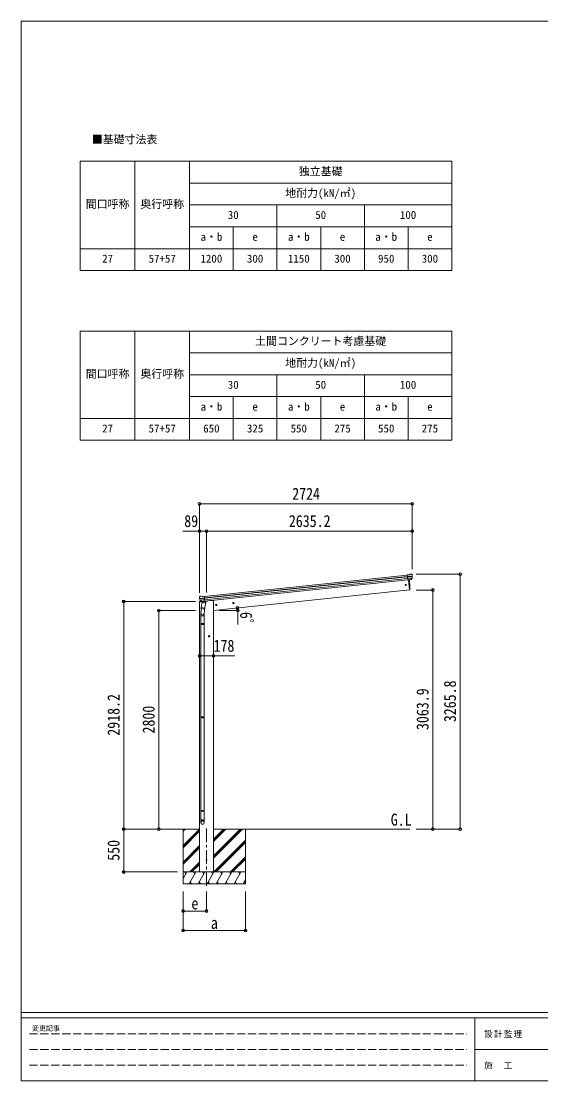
# Model space of a CAD drawing. Units: millimetres at full size, sheet at 1:35. Extents: x -9837 to 9837, y -6790 to 6790.
# Drawn here: x -9837 to -3180, y -6790 to 6790 of the extents above; entities that cross this region are included whole.
import ezdxf
from ezdxf.enums import TextEntityAlignment as Align

# ---------------------------------------------------------------- set-up
doc = ezdxf.new("R2010")
doc.units = ezdxf.units.MM
doc.header["$LTSCALE"] = 35
doc.header["$PDMODE"] = 32
doc.header["$PDSIZE"] = 35
doc.linetypes.add('CHAIN1', pattern=[8, 5, -1, 1, -1])
doc.linetypes.add('DASHED3', pattern=[4, 3, -1])
for name, color, linetype, lineweight in [('0-0_0', 7, 'Continuous', 9), ('0-1_本体', 5, 'CHAIN1', 9), ('0-3_ELV2', 4, 'Continuous', 9), ('0-6_OTH_LINE', 6, 'Continuous', 9), ('0-9_OUTLINE', 7, 'Continuous', 9), ('0-E_DET2', 7, 'Continuous', 18), ('F-0_240', 7, 'Continuous', 9)]:
    doc.layers.add(name, color=color, linetype=linetype, lineweight=lineweight)
doc.layers.add('0-7_SHAPE', color=7, linetype='Continuous')
doc.styles.add('ＭＳ ゴシック', font='')
doc.styles.get('ＭＳ ゴシック').set_extended_font_data('MS Gothic')

msp = doc.modelspace()

# ---------------------------------------------------------------- linework, layer by layer
at = {"layer": '0-0_0'}
for p, q in [((-8003.34, -3563.91), (-7552.2, -3563.91)), ((-7763.2, -3563.91), (-7763.2, -4263.91)), ((-7763.2, -3591.29), (-7735.82, -3563.91)), ((-7763.2, -3577.15), (-7749.96, -3563.91)), ((-7763.2, -3775.13), (-7552.2, -3564.14)), ((-7763.2, -3789.28), (-7552.2, -3578.28)), ((-7763.2, -3803.42), (-7552.2, -3592.42)), ((-7374.2, -3563.91), (-4856.75, -3563.91)), ((-7374.2, -3934.92), (-7003.19, -3563.91)), ((-7374.2, -3906.63), (-7031.47, -3563.91)), ((-7374.2, -3920.78), (-7017.33, -3563.91)), ((-7374.2, -3722.79), (-7215.32, -3563.91)), ((-7374.2, -3708.64), (-7229.46, -3563.91)), ((-7374.2, -3694.5), (-7243.61, -3563.91)), ((-6963.2, -3563.91), (-6963.2, -4263.91)), ((-7763.2, -3987.27), (-7552.2, -3776.27)), ((-7763.2, -4001.41), (-7552.2, -3790.41)), ((-7369.34, -4113.91), (-6963.2, -3707.77)), ((-7355.2, -4113.91), (-6963.2, -3721.91)), ((-7341.06, -4113.91), (-6963.2, -3736.05)), ((-7763.2, -4015.55), (-7552.2, -3804.55)), ((-7157.21, -4113.91), (-6963.2, -3919.9)), ((-7143.07, -4113.91), (-6963.2, -3934.04)), ((-7677.71, -4113.91), (-7552.2, -3988.4)), ((-7663.57, -4113.91), (-7552.2, -4002.54)), ((-7649.43, -4113.91), (-7552.2, -4016.68)), ((-7128.93, -4113.91), (-6963.2, -3948.18)), ((-6963.2, -4113.91), (-7763.2, -4113.91)), ((-7763.2, -4197.74), (-7714.8, -4113.91)), ((-7729.8, -4139.89), (-7744.8, -4113.91)), ((-7685.94, -4263.91), (-7599.33, -4113.91)), ((-7614.34, -4139.89), (-7629.34, -4113.91)), ((-7570.47, -4263.91), (-7483.86, -4113.91)), ((-7498.86, -4139.89), (-7513.87, -4113.91)), ((-7455, -4263.91), (-7368.39, -4113.91)), ((-7383.39, -4139.89), (-7398.4, -4113.91)), ((-7339.53, -4263.91), (-7252.92, -4113.91)), ((-7267.92, -4139.89), (-7282.92, -4113.91)), ((-7224.06, -4263.91), (-7137.45, -4113.91)), ((-7167.45, -4113.91), (-7152.45, -4139.89)), ((-7108.59, -4263.91), (-7021.98, -4113.91)), ((-7036.98, -4139.89), (-7051.98, -4113.91)), ((-7763.2, -4263.91), (-6963.2, -4263.91)), ((-7670.94, -4237.93), (-7655.94, -4263.91)), ((-7555.47, -4237.93), (-7540.47, -4263.91)), ((-7440, -4237.93), (-7425, -4263.91)), ((-7324.53, -4237.93), (-7309.53, -4263.91)), ((-7209.06, -4237.93), (-7194.06, -4263.91)), ((-7093.59, -4237.93), (-7078.59, -4263.91)), ((-6993.12, -4263.91), (-6963.2, -4212.1)), ((-6978.12, -4237.93), (-6963.2, -4263.76))]:
    msp.add_line(p, q, dxfattribs=at)
at = {"layer": '0-1_本体'}
msp.add_line((-7463.2, -3554.92), (-7463.2, -4314.13), dxfattribs=at)
at = {"layer": '0-3_ELV2'}
for p, q in [((-7492.29, -581.9), (-4890.55, -308.45)), ((-7490.31, -600.8), (-4888.56, -327.34)), ((-7489.88, -604.98), (-4888.12, -331.52)), ((-7487.78, -624.84), (-4886.03, -351.38)), ((-4884.27, -368.12), (-7486.02, -641.57)), ((-4864.23, -303.67), (-4890.75, -306.46)), ((-4883.97, -371.01), (-4890.75, -306.46)), ((-4888.6, -326.99), (-4828.86, -320.71)), ((-4828.38, -326.58), (-4887.98, -332.84)), ((-4829.22, -343.33), (-4886.25, -349.33)), ((-4830.61, -347.99), (-4885.78, -353.79)), ((-4840.62, -366.23), (-4883.99, -370.78)), ((-4883.97, -371.01), (-4874.02, -369.96)), ((-4877.09, -370.29), (-4863.7, -497.68)), ((-4874.02, -369.96), (-4873.75, -370.03)), ((-4873.75, -370.03), (-4848.42, -367.37)), ((-4864.23, -303.67), (-4852.63, -296.7)), ((-4851.4, -296.29), (-4837.92, -294.87)), ((-4848.42, -367.37), (-4848.17, -367.25)), ((-4848.17, -367.25), (-4840.48, -366.44)), ((-4839.17, -364.57), (-4829.72, -346.27)), ((-4838.11, -365), (-4827.99, -346.74)), ((-4834.25, -295.96), (-4834.25, -295.96)), ((-4834.25, -295.96), (-4829.07, -300.15)), ((-4827.68, -303.85), (-4827.99, -302)), ((-4863.7, -497.68), (-7374.2, -761.54)), ((-4863.7, -497.68), (-4861.65, -497.39)), ((-7554.45, -649.07), (-7555.35, -655.9)), ((-7555.35, -655.9), (-7521.62, -652.35)), ((-7554.74, -590.48), (-7554.82, -588.6)), ((-7553.45, -585.71), (-7554.15, -586.57)), ((-7549.96, -581.39), (-7553.45, -585.71)), ((-7552.2, -4113.91), (-7552.2, -655.57)), ((-7534.94, -644.7), (-7551.79, -646.47)), ((-7490.35, -600.44), (-7550.09, -606.72)), ((-7549.96, -581.39), (-7549.95, -581.39)), ((-7549.33, -612.56), (-7489.73, -606.3)), ((-7546.6, -579.56), (-7546.59, -579.56)), ((-7531.82, -648.12), (-7545.52, -632.36)), ((-7545.03, -628.77), (-7488, -622.78)), ((-7530.88, -647.48), (-7543.93, -631.55)), ((-7542.7, -633.04), (-7487.53, -627.25)), ((-7521.52, -648.23), (-7529.21, -649.04)), ((-7529.12, -648.8), (-7485.74, -644.24)), ((-7528.37, -649.04), (-7526.81, -648.88)), ((-7526.81, -648.88), (-7489.27, -644.93)), ((-7521.25, -648.29), (-7521.52, -648.23)), ((-7495.92, -645.63), (-7521.25, -648.29)), ((-7519.03, -582.7), (-7492.5, -579.91)), ((-7495.66, -645.51), (-7495.92, -645.63)), ((-7485.72, -644.46), (-7495.66, -645.51)), ((-7485.72, -644.46), (-7492.5, -579.91)), ((-7489.27, -644.93), (-7487.7, -644.77)), ((-7481.6, -648.15), (-7452.33, -645.07)), ((-7447.48, -637.52), (-7447.9, -640.75)), ((-7416.7, -634.91), (-7447.56, -638.15)), ((-7374.2, -634.91), (-7416.7, -634.91)), ((-7374.2, -4113.91), (-7374.2, -634.91)), ((-7119.48, -659.85), (-7125.55, -664.26)), ((-7112.62, -662.91), (-7119.48, -659.85)), ((-7117.91, -674.78), (-7111.84, -670.37)), ((-7111.84, -670.37), (-7112.62, -662.91)), ((-7338.27, -682.85), (-7344.34, -687.26)), ((-7331.42, -685.9), (-7338.27, -682.85)), ((-7336.7, -697.78), (-7330.63, -693.37)), ((-7330.63, -693.37), (-7331.42, -685.9)), ((-7430.7, -1085.95), (-7437.2, -1089.7)), ((-7424.2, -1089.7), (-7430.7, -1085.95)), ((-7437.2, -1089.7), (-7437.2, -1097.21)), ((-7437.2, -1097.21), (-7430.7, -1100.96))]:
    msp.add_line(p, q, dxfattribs=at)
for points in [[(-7533.11, -578.15), (-7533.11, -578.15), (-7546.59, -579.56)], [(-7519.03, -582.7), (-7531.82, -578.29), (-7531.82, -578.29)], [(-7125.55, -664.26), (-7124.76, -671.73), (-7117.91, -674.78)], [(-7344.34, -687.26), (-7343.56, -694.73), (-7336.7, -697.78)], [(-7430.7, -1100.96), (-7424.2, -1097.21), (-7424.2, -1089.7)]]:
    msp.add_lwpolyline(points, dxfattribs=at)
for centre, radius in [((-4910.49, -435.13), 6.5), ((-7118.69, -667.32), 8.5), ((-7118.69, -667.32), 7.7), ((-7118.69, -667.32), 6.5), ((-7337.49, -690.31), 8.5), ((-7337.49, -690.31), 7.7), ((-7337.49, -690.31), 6.5), ((-7430.7, -1093.46), 8.5), ((-7430.7, -1093.46), 7.7), ((-7430.7, -1093.46), 6.5), ((-7463.2, -3963.91), 4.5)]:
    msp.add_circle(centre, radius, dxfattribs=at)
for centre, radius, start, end in [((-5758.3, -457.47), 900, 357.63919, 5.64987), ((-4851.09, -299.27), 3, 96.02369, 120.97631), ((-4840.73, -363.55), 2.99, 285.2717, 331.00739), ((-4837.4, -299.84), 5, 51.04426, 95.95574), ((-5021.24, -325.5), 192.44, 1.4271, 6.57578), ((-4832.38, -344.89), 3, 332.69111, 354.20009), ((-5028.58, -324.96), 200.2, 354.20009, 359.53883), ((-4783.59, -318.6), 45.32, 182.67122, 185.64518), ((-4828.19, -327.91), 1.35, 95.1605, 97.91927), ((-4825.59, -326.36), 2.74, 179.02151, 184.43412), ((-4830.62, -345.29), 3, 331, 354.13916), ((-5028.58, -324.96), 202, 354.13916, 6), ((-4862.06, -494.42), 3, 278, 357.63919), ((-7353.85, -569.36), 202, 186, 197.86084), ((-7551.48, -649.46), 3, 96, 172.5), ((-7360.91, -571.41), 192.44, 185.42422, 190.5729), ((-7594.81, -614.07), 45.32, 6.35482, 9.32878), ((-7546.07, -584.54), 5, 96.04426, 140.95574), ((-7552.11, -612.93), 2.74, 7.56588, 12.97849), ((-7549.24, -613.91), 1.35, 94.08073, 96.8395), ((-7353.85, -569.36), 200.2, 192.46117, 197.79991), ((-7543.26, -630.4), 3, 197.86084, 221), ((-7541.61, -629.64), 3, 197.79991, 219.30889), ((-7532.8, -581.13), 3, 71.02369, 95.97631), ((-7529.56, -646.16), 2.99, 220.99261, 266.7283), ((-7528.42, -648.54), 0.5, 240.73754, 276), ((-7487.75, -644.27), 0.5, 276, 311.26246), ((-7452.86, -640.1), 5, 276, 352.5)]:
    msp.add_arc(centre, radius, start, end, dxfattribs=at)
for centre, major_axis, ratio, start_param, end_param in [((-4840.93, -363.25), (-0.11, 3), 0.642905, 3.24593831, 4.20392797), ((-4840.8, -363.45), (1.66, -2.51), 0.997631, 5.80419048, 5.89294842), ((-4840.87, -363.34), (3.53, -2.11), 0.650902, 5.25614477, 5.32895537), ((-4838.5, -362.99), (1.08, 3.13), 0.040856, 2.11350352, 2.14162489), ((-4829.94, -303.46), (-0.87, 5.91), 0.020485, 0.67143203, 1.56913061), ((-4835.34, -298.94), (5.88, -1.31), 0.24881, 0.46058498, 0.46410383), ((-4830.96, -302.48), (-2.34, 1.9), 0.995767, 3.98597162, 4.71238898), ((-5026.27, -346.91), (-20.92, 199.05), 0.994373, 4.71137894, 4.7277536), ((-7551.82, -588.46), (1.9, 2.34), 0.995767, 1.57079633, 2.29721369), ((-7548.27, -584.08), (-5.48, -2.51), 0.24881, 5.81908147, 5.82260033), ((-7552.61, -589.62), (-0.38, 5.97), 0.020485, 4.7140547, 5.61175327), ((-7351.54, -591.31), (-20.92, 199.05), 0.994373, 1.55543171, 1.57180637), ((-7531.87, -646.08), (-1.71, 2.84), 0.040856, 4.14156042, 4.16968179), ((-7529.43, -645.82), (-0.51, 2.96), 0.642905, 2.07925734, 3.03724699), ((-7529.47, -645.93), (-3.02, -2.79), 0.650902, 0.95422993, 1.02704053), ((-7529.52, -646.05), (-1.1, -2.8), 0.997631, 0.39023689, 0.47899483), ((-7351.54, -591.31), (-20.92, 199.05), 0.994373, 4.71137894, 4.7277536)]:
    msp.add_ellipse(centre, major_axis=major_axis, ratio=ratio, start_param=start_param, end_param=end_param, dxfattribs=at)
at = {"layer": '0-6_OTH_LINE'}
for p, q in [((-7552.2, 603.15), (-7552.2, -537.93)), ((-7552.2, 603.15), (-4827.95, 603.15)), ((-4827.95, 603.15), (-4827.95, -234.03)), ((-7552.2, 254.15), (-7765.73, 254.15)), ((-7463.2, 254.15), (-7552.2, 254.15)), ((-7552.2, 254.15), (-7552.2, -234.03)), ((-7463.2, 254.15), (-7463.2, -529.76)), ((-4827.95, 254.15), (-7463.2, 254.15)), ((-4827.95, 254.15), (-4827.95, -234.03)), ((-4213.96, -298.11), (-4777.82, -298.11)), ((-4213.96, -298.11), (-4213.96, -3563.91)), ((-4564.96, -500.01), (-4777.82, -500.01)), ((-4564.96, -500.01), (-4564.96, -3563.91)), ((-8524.45, -3563.91), (-8524.45, -645.71)), ((-8524.45, -645.71), (-7602.7, -645.71)), ((-8075.45, -3563.91), (-8075.45, -763.91)), ((-8075.45, -763.91), (-7602.7, -763.91)), ((-7374.2, -1343.46), (-7552.2, -1343.46)), ((-8524.45, -3563.91), (-7834.06, -3563.91)), ((-8524.45, -4113.91), (-8524.45, -3563.91)), ((-8075.45, -3563.91), (-7834.06, -3563.91)), ((-4564.96, -3563.91), (-4777.82, -3563.91)), ((-4213.96, -3563.91), (-4777.82, -3563.91)), ((-8524.45, -4113.91), (-7834.06, -4113.91)), ((-7763.2, -4863.91), (-7763.2, -4364.91)), ((-7763.2, -4613.91), (-7763.2, -4364.91)), ((-7463.2, -4613.91), (-7463.2, -4364.91)), ((-6963.2, -4863.91), (-6963.2, -4364.91)), ((-7763.2, -4613.91), (-7463.2, -4613.91)), ((-7763.2, -4863.91), (-6963.2, -4863.91))]:
    msp.add_line(p, q, dxfattribs=at)
at = {"layer": '0-6_OTH_LINE', "lineweight": 18}
for p, q in [((-7062.05, -761.54), (-7299.84, -761.54)), ((-7062.05, -761.54), (-7062.05, -943.04)), ((-7374.2, -1343.46), (-7102.16, -1343.46))]:
    msp.add_line(p, q, dxfattribs=at)
at = {"layer": '0-6_OTH_LINE'}
msp.add_arc((-7299.84, -761.54), 237.79, 0, 7.8733, dxfattribs=at)
for p in [(-7552.2, 603.15), (-4827.95, 603.15), (-7552.2, 254.15), (-7463.2, 254.15), (-4827.95, 254.15), (-4213.96, -298.11), (-4564.96, -500.01), (-8524.45, -645.71), (-8075.45, -763.91), (-7064.29, -728.97), (-7062.05, -761.54), (-7552.2, -1343.46), (-7374.2, -1343.46), (-8524.45, -3563.91), (-8075.45, -3563.91), (-4564.96, -3563.91), (-4213.96, -3563.91), (-8524.45, -4113.91), (-7763.2, -4613.91), (-7463.2, -4613.91), (-7763.2, -4863.91), (-6963.2, -4863.91)]:
    msp.add_point(p, dxfattribs=at)
at = {"layer": '0-9_OUTLINE'}
for p, q in [((-7518.39, -657.4), (-7531.74, -723.06)), ((-7528.37, -649.04), (-7487.7, -644.77)), ((-7525.01, -649.34), (-7525.16, -650.07)), ((-7524.55, -651.2), (-7499.79, -660.95)), ((-7473.51, -666.53), (-7518.39, -657.4)), ((-7516.21, -654.48), (-7516.87, -657.71)), ((-7495.4, -645.96), (-7498.32, -660.31)), ((-7486.86, -732.19), (-7473.51, -666.53)), ((-7485.89, -642.88), (-7484.96, -643.07)), ((-7484.96, -643.07), (-7473.76, -659.99)), ((-7473.76, -659.99), (-7475.03, -666.23)), ((-7537.05, -831.23), (-7537.05, -796.88)), ((-7529.34, -738.35), (-7534.9, -794.07)), ((-7534.22, -735.31), (-7531.73, -723.06)), ((-7534.01, -736.7), (-7534.01, -736.7)), ((-7532.68, -737.67), (-7491.71, -746)), ((-7486.86, -732.19), (-7531.74, -723.06)), ((-7486.43, -730.05), (-7493.08, -797.79)), ((-7491.05, -796.57), (-7491.05, -831.23)), ((-7486.88, -732.19), (-7489.41, -744.66)), ((-7491.05, -831.23), (-7537.05, -831.23)), ((-7537.05, -929.97), (-7536.05, -927.97)), ((-7491.05, -929.97), (-7537.05, -929.97)), ((-7491.05, -937.97), (-7537.05, -937.97)), ((-7492.05, -927.97), (-7536.05, -927.97)), ((-7492.05, -939.97), (-7536.05, -939.97)), ((-7535.05, -831.23), (-7535.05, -927.97)), ((-7535.05, -939.97), (-7535.05, -2126.16)), ((-7493.05, -831.23), (-7493.05, -927.97)), ((-7493.05, -939.97), (-7493.05, -2126.16)), ((-7491.05, -929.97), (-7492.05, -927.97)), ((-7491.05, -937.97), (-7492.05, -939.97)), ((-7491.05, -929.97), (-7491.05, -937.97)), ((-7537.05, -2128.16), (-7536.05, -2126.16)), ((-7491.05, -2128.16), (-7537.05, -2128.16)), ((-7491.05, -2136.16), (-7537.05, -2136.16)), ((-7492.05, -2126.16), (-7536.05, -2126.16)), ((-7492.05, -2138.16), (-7536.05, -2138.16)), ((-7535.05, -2138.16), (-7535.05, -3324.35)), ((-7493.05, -2138.16), (-7493.05, -3324.35)), ((-7491.05, -2128.16), (-7492.05, -2126.16)), ((-7491.05, -2136.16), (-7492.05, -2138.16)), ((-7491.05, -2128.16), (-7491.05, -2136.16)), ((-7537.05, -3326.35), (-7536.05, -3324.35)), ((-7491.05, -3326.35), (-7537.05, -3326.35)), ((-7491.05, -3334.35), (-7537.05, -3334.35)), ((-7492.05, -3324.35), (-7536.05, -3324.35)), ((-7492.05, -3336.35), (-7536.05, -3336.35)), ((-7535.05, -3336.35), (-7535.05, -3446.35)), ((-7493.05, -3336.35), (-7493.05, -3446.35)), ((-7491.05, -3326.35), (-7492.05, -3324.35)), ((-7491.05, -3334.35), (-7492.05, -3336.35)), ((-7491.05, -3326.35), (-7491.05, -3334.35)), ((-7537.05, -3480.49), (-7537.05, -3446.35)), ((-7491.05, -3446.35), (-7537.05, -3446.35)), ((-7491.05, -3480.49), (-7491.05, -3446.35))]:
    msp.add_line(p, q, dxfattribs=at)
for points in [[(-7537.05, -929.97), (-7537.05, -937.97), (-7536.05, -939.97)], [(-7537.05, -2128.16), (-7537.05, -2136.16), (-7536.05, -2138.16)], [(-7537.05, -3326.35), (-7537.05, -3334.35), (-7536.05, -3336.35)]]:
    msp.add_lwpolyline(points, dxfattribs=at)
for centre, radius, start, end in [((-7528.42, -648.54), 0.5, 240.73754, 276), ((-7525.5, -649.24), 0.5, 348.5, 96), ((-7524.18, -650.27), 1, 168.5, 248.5), ((-7499.32, -660.03), 1.03, 242.53897, 344.46569), ((-7494.82, -646.12), 0.604, 93.09842, 164.70595), ((-7487.75, -644.27), 0.5, 276, 311.26246), ((-7507.05, -796.88), 30, 177.45142, 180), ((-7532.32, -735.73), 1.95, 167.54017, 209.97766), ((-7532.28, -735.71), 2, 209.90962, 258.5), ((-7491.32, -744.04), 2, 258.5, 341.96843)]:
    msp.add_arc(centre, radius, start, end, dxfattribs=at)
for centre, major_axis, ratio, start_param, end_param in [((-7514.05, -796.57), (23, 0), 0.996195, 2.62193603, 6.60747969), ((-7514.05, -796.57), (21, 0), 0.996195, 3.02154981, 6.2247991), ((-7514.05, -3478.75), (-23, 0), 0.996195, 3.14159265, 6.28318531), ((-7514.05, -3480.49), (-23, 0), 0.996195, 3.14159265, 6.28318531), ((-7514.05, -3480.49), (0, -23.43), 0.981806, 4.71238898, 7.85398163)]:
    msp.add_ellipse(centre, major_axis=major_axis, ratio=ratio, start_param=start_param, end_param=end_param, dxfattribs=at)
msp.add_ellipse((-7514.05, -3480.49), major_axis=(21, 0), ratio=0.996195, dxfattribs=at)
at = {"layer": '0-E_DET2'}
for p, q in [((-9080.23, 4994.64), (-9080.23, 3594.64)), ((-9080.23, 4994.64), (-4320.23, 4994.64)), ((-8380.23, 4994.64), (-8380.23, 3594.64)), ((-7680.23, 4994.64), (-7680.23, 3594.64)), ((-4320.23, 4994.64), (-4320.23, 3594.64)), ((-7680.23, 4714.64), (-4320.23, 4714.64)), ((-7680.23, 4434.64), (-4320.23, 4434.64)), ((-6560.23, 4434.64), (-6560.23, 3594.64)), ((-5440.23, 4434.64), (-5440.23, 3594.64)), ((-7680.23, 4154.64), (-4320.23, 4154.64)), ((-7120.23, 4154.64), (-7120.23, 3594.64)), ((-6000.23, 4154.64), (-6000.23, 3594.64)), ((-4880.23, 4154.64), (-4880.23, 3594.64)), ((-9080.23, 3874.64), (-4320.23, 3874.64)), ((-9080.23, 3594.64), (-4320.23, 3594.64)), ((-9080.23, 2818.43), (-9080.23, 1418.43)), ((-9080.23, 2818.43), (-4320.23, 2818.43)), ((-8380.23, 2818.43), (-8380.23, 1418.43)), ((-7680.23, 2818.43), (-7680.23, 1418.43)), ((-4320.23, 2818.43), (-4320.23, 1418.43)), ((-7680.23, 2538.43), (-4320.23, 2538.43)), ((-7680.23, 2258.43), (-4320.23, 2258.43)), ((-6560.23, 2258.43), (-6560.23, 1418.43)), ((-5440.23, 2258.43), (-5440.23, 1418.43)), ((-7680.23, 1978.43), (-4320.23, 1978.43)), ((-7120.23, 1978.43), (-7120.23, 1418.43)), ((-6000.23, 1978.43), (-6000.23, 1418.43)), ((-4880.23, 1978.43), (-4880.23, 1418.43)), ((-9080.23, 1698.43), (-4320.23, 1698.43)), ((-9080.23, 1418.43), (-4320.23, 1418.43))]:
    msp.add_line(p, q, dxfattribs=at)
at = {"layer": 'F-0_240', "color": 5}
for p, q in [((-9837.4, 6790), (-9837.4, -6790)), ((-9837.4, 6790), (9342.6, 6790)), ((-9837.4, -5915), (9342.6, -5915)), ((-9837.4, -5985), (6231.38, -5985)), ((-4023.62, -5985), (-4023.62, -6790)), ((-4023.62, -6387.5), (3151.38, -6387.5)), ((-9837.4, -6790), (9342.6, -6790))]:
    msp.add_line(p, q, dxfattribs=at)
at = {"layer": 'F-0_240', "color": 4, "linetype": 'DASHED3'}
for p, q in [((-9732.4, -6186.25), (-4128.62, -6186.25)), ((-9732.4, -6387.5), (-4128.62, -6387.5)), ((-9732.4, -6588.75), (-4128.62, -6588.75))]:
    msp.add_line(p, q, dxfattribs=at)

# ---------------------------------------------------------------- texts
at = {"layer": '0-6_OTH_LINE', "color": 7, "style": 'ＭＳ ゴシック', "width": 0.85}
for s, p in [('2724', (-6365.08, 610.15)), ('89', (-7748.18, 260.79)), ('2635.2', (-6408.08, 261.15)), ('178', (-7372.78, -1337.53)), ('e', (-7656.95, -4638.91)), ('a', (-7406.95, -4888.91))]:
    msp.add_text(s, height=154, dxfattribs=at).set_placement(p, align=Align.BOTTOM_LEFT)
for s, rotation, p in [('6ﾟ', 270, (-7077.51, -780.57)), ('3265.8', 90, (-4220.96, -2193.51)), ('2918.2', 90, (-8531.45, -2367.31)), ('3063.9', 90, (-4571.96, -2294.46)), ('2800', 90, (-8082.45, -2338.91)), ('550', 90, (-8531.45, -3970.16))]:
    msp.add_text(s, height=154, rotation=rotation, dxfattribs=at).set_placement(p, align=Align.BOTTOM_LEFT)
at = {"layer": '0-7_SHAPE', "style": 'ＭＳ ゴシック', "width": 0.85}
msp.add_text('G.L', height=154, dxfattribs=at).set_placement((-5102.46, -3566.11), align=Align.BOTTOM_LEFT)
at = {"layer": '0-E_DET2', "style": 'ＭＳ ゴシック'}
for s, p in [('■基礎寸法表', (-8932.81, 5192.65)), ('独立基礎', (-6280.23, 4784.64)), ('地耐力(kN/㎡)', (-6455.23, 4504.64)), ('間口呼称', (-9010.23, 4364.64)), ('奥行呼称', (-8310.23, 4364.64)), ('30', (-7190.23, 4224.64)), ('50', (-6070.23, 4224.64)), ('100', (-4985.23, 4224.64)), ('a・b', (-7540.23, 3944.64)), ('a・b', (-6420.23, 3944.64)), ('a・b', (-5300.23, 3944.64)), ('e', (-6875.23, 3944.64)), ('e', (-5755.23, 3944.64)), ('e', (-4635.23, 3944.64)), ('27', (-8800.23, 3664.64)), ('57+57', (-8205.23, 3664.64)), ('1200', (-7540.23, 3664.64)), ('300', (-6945.23, 3664.64)), ('1150', (-6420.23, 3664.64)), ('300', (-5825.23, 3664.64)), ('950', (-5265.23, 3664.64)), ('300', (-4705.23, 3664.64)), ('土間コンクリート考慮基礎', (-6840.23, 2608.43)), ('地耐力(kN/㎡)', (-6455.23, 2328.43)), ('間口呼称', (-9010.23, 2188.43)), ('奥行呼称', (-8310.23, 2188.43)), ('30', (-7190.23, 2048.43)), ('50', (-6070.23, 2048.43)), ('100', (-4985.23, 2048.43)), ('a・b', (-7540.23, 1768.43)), ('a・b', (-6420.23, 1768.43)), ('a・b', (-5300.23, 1768.43)), ('e', (-6875.23, 1768.43)), ('e', (-5755.23, 1768.43)), ('e', (-4635.23, 1768.43)), ('27', (-8800.23, 1488.43)), ('57+57', (-8205.23, 1488.43)), ('650', (-7505.23, 1488.43)), ('325', (-6945.23, 1488.43)), ('550', (-6385.23, 1488.43)), ('275', (-5825.23, 1488.43)), ('550', (-5265.23, 1488.43)), ('275', (-4705.23, 1488.43))]:
    msp.add_text(s, height=102.6, dxfattribs=at).set_placement(p, align=Align.BOTTOM_LEFT)
at = {"layer": 'F-0_240', "style": 'ＭＳ ゴシック'}
msp.add_text('変更記事', height=64.15, dxfattribs=at).set_placement((-9700.64, -6168.75), align=Align.BOTTOM_LEFT)
at = {"layer": 'F-0_240', "char_height": 76.98, "attachment_point": 7, "style": 'ＭＳ ゴシック'}
for s, insert in [('\\T1.17;設計監理', (-3905.41, -6238.75)), ('\\T1.17;施\u3000工', (-3905.41, -6641.25))]:
    msp.add_mtext(s, dxfattribs=dict(at, insert=insert))

doc.saveas('drawing.dxf')
